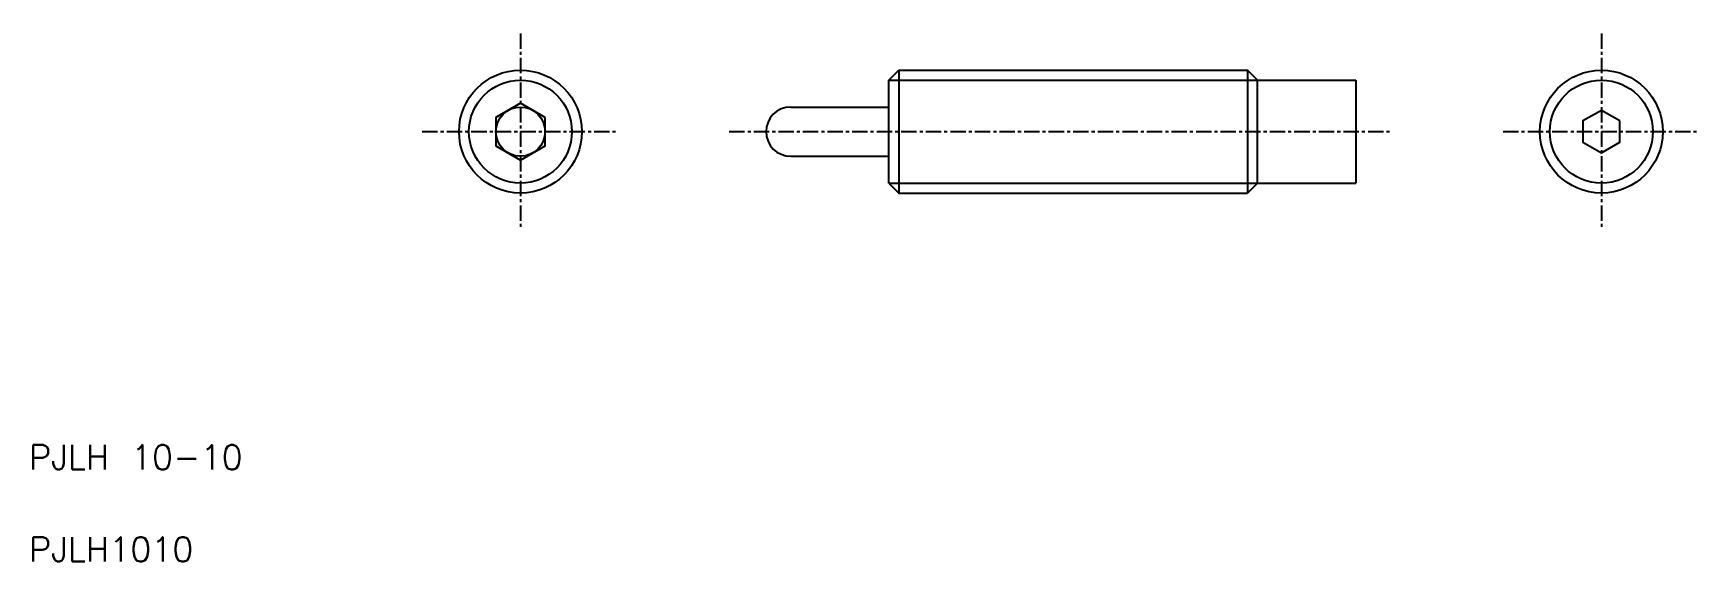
# Model space of a CAD drawing. Extents: x 5 to 141, y 5 to 48.
import ezdxf

# ---------------------------------------------------------------- set-up
doc = ezdxf.new("R2010")
doc.units = 0
doc.linetypes.add('CENTER', pattern=[2, 1.25, -0.25, 0.25, -0.25])
doc.layers.get('0').update_dxf_attribs({"linetype": 'CONTINUOUS'})
doc.layers.add('CENTER', color=1, linetype='CENTER')
doc.styles.get("Standard").update_dxf_attribs({"font": 'txt.shx', "bigfont": 'bigfont.shx'})

msp = doc.modelspace()

# ---------------------------------------------------------------- linework, layer by layer
at = {"color": 7, "linetype": 'CONTINUOUS'}
for p, q in [((75, 44.19), (75.81, 45)), ((75.81, 45), (75.81, 35)), ((75.81, 45), (104.19, 45)), ((105, 44.19), (104.19, 45)), ((104.19, 45), (104.19, 35)), ((75, 35.81), (75, 44.19)), ((105, 35.81), (105, 44.19)), ((105, 44.19), (113, 44.19)), ((113, 44.19), (113, 35.81)), ((67, 42), (75, 42)), ((67, 38), (75, 38)), ((75, 35.81), (75.81, 35)), ((105, 35.81), (104.19, 35)), ((105, 35.81), (113, 35.81)), ((75.81, 35), (104.19, 35))]:
    msp.add_line(p, q, dxfattribs=at)
at = {"color": 3, "linetype": 'CONTINUOUS'}
for p, q in [((75, 44.19), (105, 44.19)), ((75, 35.81), (105, 35.81))]:
    msp.add_line(p, q, dxfattribs=at)
at = {"color": 7, "linetype": 'CONTINUOUS'}
for points in [[(47, 41.15), (45, 42.31), (43, 41.15), (43, 38.85), (45, 37.69), (47, 38.85)], [(134.5, 40.87), (133, 41.73), (131.5, 40.87), (131.5, 39.13), (133, 38.27), (134.5, 39.13)]]:
    msp.add_lwpolyline(points, close=True, dxfattribs=at)
for centre, radius in [((45, 40), 5), ((133, 40), 5), ((133, 40), 4.19), ((45, 40), 2)]:
    msp.add_circle(centre, radius, dxfattribs=at)
at = {"color": 3, "linetype": 'CONTINUOUS'}
msp.add_circle((45, 40), 4.19, dxfattribs=at)
at = {"color": 7, "linetype": 'CONTINUOUS'}
msp.add_arc((67, 40), 2, 90, 270, dxfattribs=at)
at = {"layer": 'CENTER', "color": 1, "linetype": 'CENTER'}
for p, q in [((45, 48), (45, 32)), ((133, 48), (133, 32)), ((37, 40), (53, 40)), ((62, 40), (116, 40)), ((125, 40), (141, 40))]:
    msp.add_line(p, q, dxfattribs=at)

# ---------------------------------------------------------------- texts
at = {"color": 7, "linetype": 'CONTINUOUS'}
for s, p in [('PJLH 10-10', (5, 12.5)), ('PJLH1010', (5, 5))]:
    msp.add_text(s, height=2, dxfattribs=at).set_placement(p)

doc.saveas('drawing.dxf')
